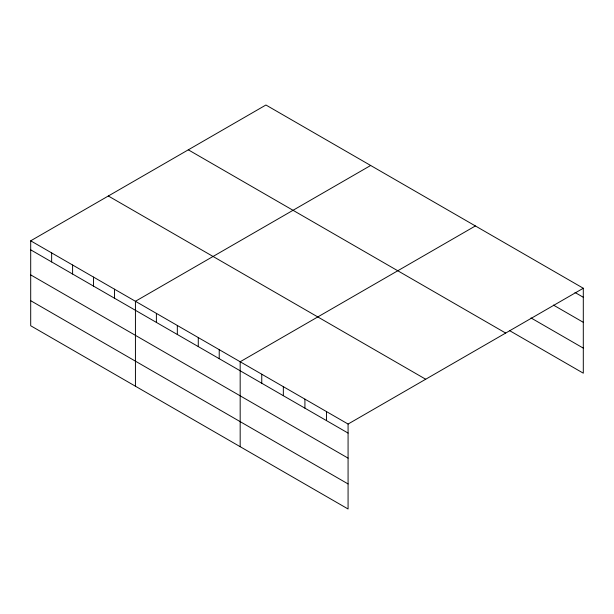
<?xml version="1.0" encoding="UTF-8"?>
<svg xmlns="http://www.w3.org/2000/svg" width="614" height="614" viewBox="0 0 614 614"><rect width="100%" height="100%" fill="white"/><g stroke="black" fill="none" stroke-linecap="round" stroke-linejoin="round"><path stroke-width="0.92" d="M30.7 240.818L348.077 424.051L348.077 508.991L30.7 325.75L30.7 240.818L265.923 105.009L583.3 288.25L583.3 373.182L509.42 330.532M370.656 165.481L135.433 301.282L135.433 386.221M475.389 225.952L240.174 361.753L240.174 446.685M348.077 424.051L583.3 288.25M574.996 292.479L583.3 297.268M553.421 305.074L583.3 322.319M531.003 317.945L583.3 348.13M188.298 149.824L505.675 333.064M108.325 195.996L425.702 379.237M30.7 249.837L348.077 433.077M30.7 274.888L348.077 458.128M30.7 300.699L348.077 483.939M326.502 411.595L326.502 420.613M304.92 399.131L304.92 408.156M283.338 386.674L283.338 395.692M261.756 374.21L261.756 383.236M219.221 349.658L219.221 358.676M198.276 337.562L198.276 346.588M177.331 325.474L177.331 334.492M156.386 313.378L156.386 322.396M114.488 289.186L114.488 298.212M93.543 277.098L93.543 286.116M72.598 265.002L72.598 274.021M51.645 252.907L51.645 261.932"/></g></svg>
